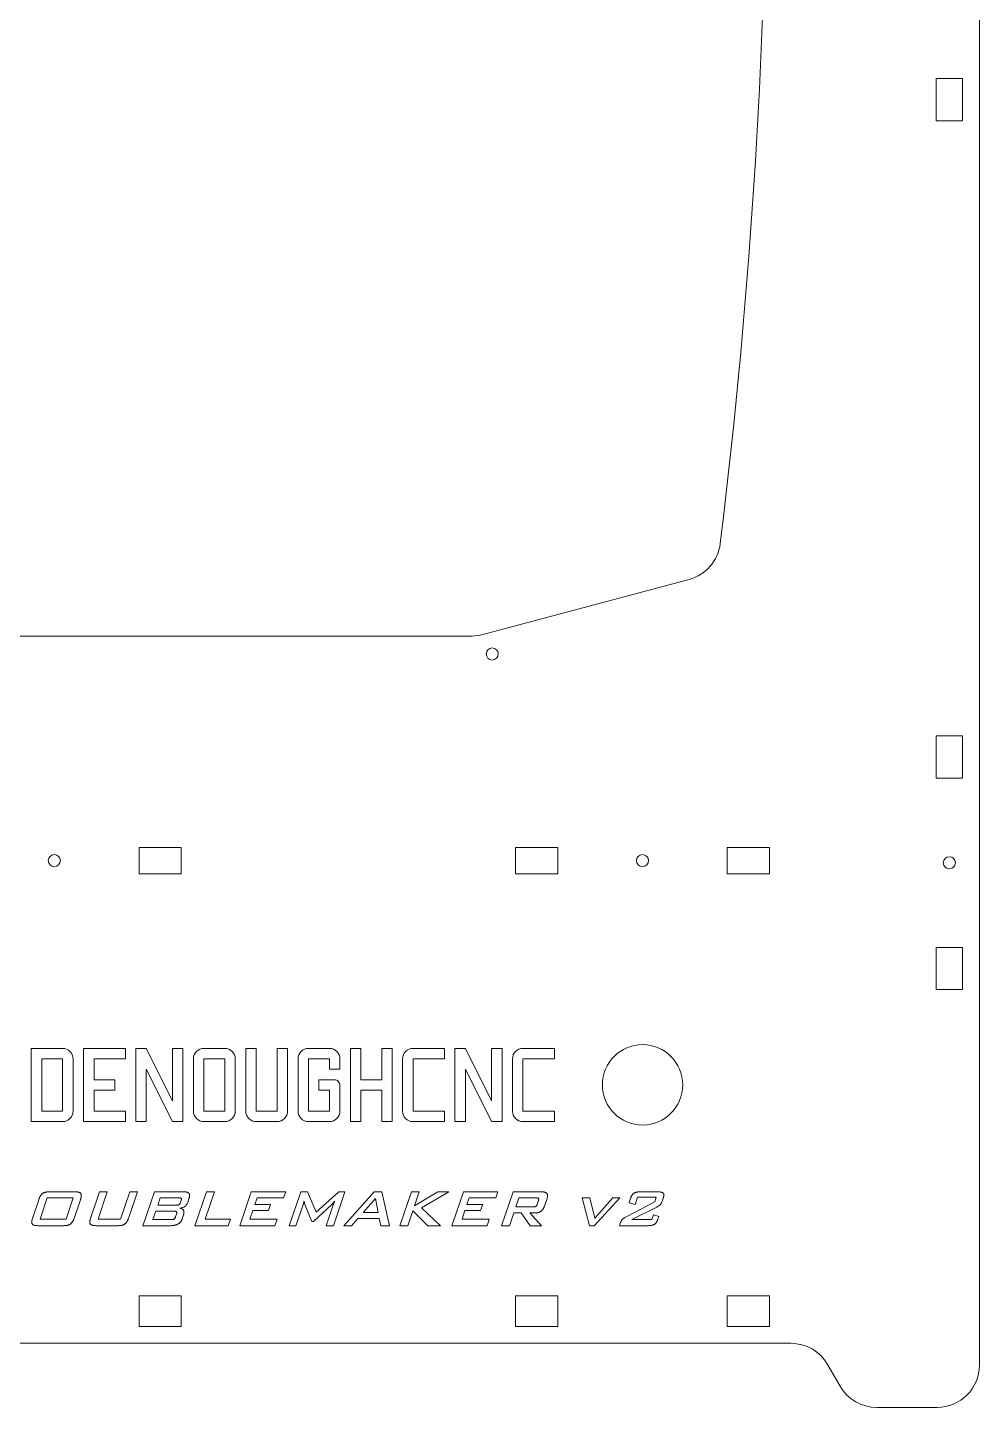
# Model space of a CAD drawing. Header units: millimetres. Extents: x -219 to 219, y 0 to 652.
# Drawn here: x -6.3 to 218.6, y 0 to 326.2 of the extents above; entities that cross this region are included whole.
import ezdxf

# ---------------------------------------------------------------- set-up
doc = ezdxf.new("R2010")
doc.units = ezdxf.units.MM

msp = doc.modelspace()

# ---------------------------------------------------------------- linework, layer by layer
at = {"color": 7, "linetype": 'Continuous', "lineweight": 15}
for p, q in [((218.55, 632.25), (218.55, 10)), ((208.35, 304.15), (208.35, 314.15)), ((208.35, 314.15), (214.55, 314.15)), ((214.55, 314.15), (214.55, 304.15)), ((214.55, 304.15), (208.35, 304.15)), ((101.27, 182.69), (149.99, 195.74)), ((-98.68, 182.35), (98.68, 182.35)), ((208.35, 148.75), (208.35, 158.75)), ((208.35, 158.75), (214.55, 158.75)), ((214.55, 158.75), (214.55, 148.75)), ((214.55, 148.75), (208.35, 148.75)), ((20, 126.15), (20, 132.35)), ((20, 132.35), (30, 132.35)), ((30, 132.35), (30, 126.15)), ((108.97, 126.15), (108.97, 132.35)), ((108.97, 132.35), (118.97, 132.35)), ((118.97, 132.35), (118.97, 126.15)), ((158.97, 126.15), (158.97, 132.35)), ((158.97, 132.35), (168.97, 132.35)), ((168.97, 132.35), (168.97, 126.15)), ((30, 126.15), (20, 126.15)), ((118.97, 126.15), (108.97, 126.15)), ((168.97, 126.15), (158.97, 126.15)), ((208.35, 98.75), (208.35, 108.75)), ((208.35, 108.75), (214.55, 108.75)), ((214.55, 108.75), (214.55, 98.75)), ((214.55, 98.75), (208.35, 98.75)), ((-5.46, 84.86), (-5.46, 67.56)), ((1.96, 84.86), (-5.46, 84.86)), ((6.9, 84.86), (6.9, 67.56)), ((16.79, 84.86), (6.9, 84.86)), ((16.79, 82.39), (16.79, 84.86)), ((19.26, 84.86), (19.26, 67.56)), ((21.73, 84.86), (19.26, 84.86)), ((27.91, 72.5), (21.73, 84.86)), ((27.91, 84.86), (27.91, 72.5)), ((30.38, 84.86), (27.91, 84.86)), ((30.38, 67.56), (30.38, 84.86)), ((40.27, 84.86), (35.32, 84.86)), ((45.21, 84.86), (45.21, 70.03)), ((47.68, 84.86), (45.21, 84.86)), ((47.68, 70.03), (47.68, 84.86)), ((52.63, 84.86), (52.63, 70.03)), ((55.1, 84.86), (52.63, 84.86)), ((55.1, 70.03), (55.1, 84.86)), ((64.98, 84.86), (60.04, 84.86)), ((69.93, 84.86), (69.93, 67.56)), ((72.4, 84.86), (69.93, 84.86)), ((72.4, 77.45), (72.4, 84.86)), ((77.34, 84.86), (77.34, 77.45)), ((79.81, 84.86), (77.34, 84.86)), ((79.81, 67.56), (79.81, 84.86)), ((92.17, 84.86), (84.76, 84.86)), ((92.17, 82.39), (92.17, 84.86)), ((94.64, 84.86), (94.64, 67.56)), ((97.12, 84.86), (94.64, 84.86)), ((103.3, 72.5), (97.12, 84.86)), ((103.3, 84.86), (103.3, 72.5)), ((105.77, 84.86), (103.3, 84.86)), ((105.77, 67.56), (105.77, 84.86)), ((118.13, 84.86), (110.71, 84.86)), ((118.13, 82.39), (118.13, 84.86)), ((-2.99, 82.39), (-2.99, 70.03)), ((1.96, 82.39), (-2.99, 82.39)), ((1.96, 70.03), (1.96, 82.39)), ((4.43, 70.03), (4.43, 82.39)), ((9.37, 82.39), (16.79, 82.39)), ((9.37, 77.45), (9.37, 82.39)), ((32.85, 82.39), (32.85, 70.03)), ((35.32, 82.39), (35.32, 70.03)), ((40.27, 82.39), (35.32, 82.39)), ((40.27, 70.03), (40.27, 82.39)), ((42.74, 70.03), (42.74, 82.39)), ((57.57, 82.39), (57.57, 70.03)), ((60.04, 82.39), (64.98, 82.39)), ((60.04, 70.03), (60.04, 82.39)), ((64.98, 82.39), (64.98, 79.92)), ((67.46, 79.92), (67.46, 82.39)), ((82.29, 82.39), (82.29, 70.03)), ((84.76, 82.39), (92.17, 82.39)), ((84.76, 70.03), (84.76, 82.39)), ((108.24, 82.39), (108.24, 70.03)), ((110.71, 82.39), (118.13, 82.39)), ((110.71, 70.03), (110.71, 82.39)), ((21.73, 79.92), (27.91, 67.56)), ((21.73, 67.56), (21.73, 79.92)), ((64.98, 79.92), (67.46, 79.92)), ((97.12, 79.92), (103.3, 67.56)), ((97.12, 67.56), (97.12, 79.92)), ((14.31, 77.45), (9.37, 77.45)), ((14.31, 74.98), (14.31, 77.45)), ((62.51, 77.45), (62.51, 74.98)), ((66.22, 77.45), (62.51, 77.45)), ((67.46, 70.03), (67.46, 76.21)), ((77.34, 77.45), (72.4, 77.45)), ((9.37, 74.98), (14.31, 74.98)), ((9.37, 70.03), (9.37, 74.98)), ((62.51, 74.98), (64.98, 74.98)), ((64.98, 74.98), (64.98, 70.03)), ((72.4, 74.98), (77.34, 74.98)), ((72.4, 67.56), (72.4, 74.98)), ((77.34, 74.98), (77.34, 67.56)), ((-2.99, 70.03), (1.96, 70.03)), ((16.79, 70.03), (9.37, 70.03)), ((16.79, 67.56), (16.79, 70.03)), ((35.32, 70.03), (40.27, 70.03)), ((52.63, 70.03), (47.68, 70.03)), ((64.98, 70.03), (60.04, 70.03)), ((92.17, 70.03), (84.76, 70.03)), ((92.17, 67.56), (92.17, 70.03)), ((118.13, 70.03), (110.71, 70.03)), ((118.13, 67.56), (118.13, 70.03)), ((-5.46, 67.56), (1.96, 67.56)), ((6.9, 67.56), (16.79, 67.56)), ((19.26, 67.56), (21.73, 67.56)), ((27.91, 67.56), (30.38, 67.56)), ((35.32, 67.56), (40.27, 67.56)), ((47.68, 67.56), (52.63, 67.56)), ((60.04, 67.56), (64.98, 67.56)), ((69.93, 67.56), (72.4, 67.56)), ((77.34, 67.56), (79.81, 67.56)), ((84.76, 67.56), (92.17, 67.56)), ((94.64, 67.56), (97.12, 67.56)), ((103.3, 67.56), (105.77, 67.56)), ((110.71, 67.56), (118.13, 67.56)), ((-5.11, 44.91), (-3.7, 49.07)), ((-1.69, 49.53), (-3.39, 44.53)), ((4.46, 49.53), (-1.69, 49.53)), ((-1.08, 50.96), (4.81, 50.96)), ((2.76, 44.53), (4.46, 49.53)), ((6.16, 49.07), (4.74, 44.91)), ((8.6, 44.91), (10.66, 50.96)), ((12.51, 50.96), (10.33, 44.53)), ((10.66, 50.96), (12.51, 50.96)), ((15.61, 44.53), (17.8, 50.96)), ((19.66, 50.96), (17.6, 44.91)), ((17.8, 50.96), (19.66, 50.96)), ((20.94, 42.96), (23.66, 50.96)), ((23.66, 50.96), (30.58, 50.96)), ((25.03, 49.53), (24.45, 47.81)), ((29.31, 49.53), (25.03, 49.53)), ((29.76, 48.33), (30, 49.01)), ((31.81, 49.3), (31.51, 48.43)), ((33.22, 42.96), (35.94, 50.96)), ((37.8, 50.96), (35.61, 44.53)), ((35.94, 50.96), (37.8, 50.96)), ((43.79, 42.96), (46.51, 50.96)), ((46.51, 50.96), (54.66, 50.96)), ((47.89, 49.53), (47.35, 47.96)), ((54.17, 49.53), (47.89, 49.53)), ((54.66, 50.96), (54.17, 49.53)), ((55.51, 42.96), (58.23, 50.96)), ((58.23, 50.96), (59.8, 50.96)), ((59.8, 50.96), (61.89, 46.15)), ((61.89, 46.15), (67.18, 50.96)), ((68.66, 50.96), (65.94, 42.96)), ((67.18, 50.96), (68.66, 50.96)), ((68.37, 42.96), (75.59, 50.96)), ((75.89, 49.39), (73, 46.1)), ((75.59, 50.96), (77.37, 50.96)), ((76.49, 46.1), (75.89, 49.39)), ((77.37, 50.96), (79.22, 42.96)), ((81.65, 42.96), (84.37, 50.96)), ((84.37, 50.96), (86.23, 50.96)), ((86.23, 50.96), (85.09, 47.62)), ((85.09, 47.62), (90.58, 50.96)), ((93.23, 50.96), (86.75, 47.19)), ((90.58, 50.96), (93.23, 50.96)), ((93.94, 42.96), (96.66, 50.96)), ((96.66, 50.96), (104.8, 50.96)), ((98.03, 49.53), (97.49, 47.96)), ((104.31, 49.53), (98.03, 49.53)), ((104.8, 50.96), (104.31, 49.53)), ((105.65, 42.96), (108.37, 50.96)), ((108.37, 50.96), (115.07, 50.96)), ((109.74, 49.53), (109.01, 47.39)), ((113.79, 49.53), (109.74, 49.53)), ((116.4, 49.37), (115.79, 47.56)), ((126.47, 42.96), (124.74, 49.53)), ((124.74, 49.53), (126.55, 49.53)), ((126.55, 49.53), (127.71, 44.76)), ((133.6, 49.53), (127.57, 42.96)), ((127.71, 44.76), (131.94, 49.53)), ((131.94, 49.53), (133.6, 49.53)), ((135.78, 48.38), (136.15, 49.46)), ((137.79, 49.67), (137.21, 47.96)), ((142.22, 49.67), (137.79, 49.67)), ((138.46, 50.96), (142.46, 50.96)), ((141.85, 48.6), (142.22, 49.67)), ((143.86, 49.46), (143.68, 48.92)), ((23.96, 46.39), (23.28, 44.39)), ((28.24, 46.39), (23.96, 46.39)), ((24.45, 47.81), (28.73, 47.81)), ((28.66, 45.09), (28.87, 45.69)), ((46.87, 46.53), (46.19, 44.53)), ((50.58, 46.53), (46.87, 46.53)), ((47.35, 47.96), (51.06, 47.96)), ((51.06, 47.96), (50.58, 46.53)), ((58.77, 47.92), (57.08, 42.96)), ((60.83, 43.96), (59.2, 47.95)), ((65.52, 47.93), (61.19, 43.96)), ((64.22, 42.96), (65.91, 47.92)), ((73, 46.1), (76.49, 46.1)), ((84.71, 46.48), (83.51, 42.96)), ((88.26, 42.96), (84.71, 46.48)), ((86.75, 47.19), (91.22, 42.96)), ((97.01, 46.53), (96.33, 44.53)), ((100.72, 46.53), (97.01, 46.53)), ((97.49, 47.96), (101.21, 47.96)), ((101.21, 47.96), (100.72, 46.53)), ((108.53, 45.96), (107.51, 42.96)), ((110.27, 45.96), (108.53, 45.96)), ((109.01, 47.39), (113.06, 47.39)), ((112.43, 42.96), (110.27, 45.96)), ((113.37, 45.96), (112.36, 45.96)), ((112.36, 45.96), (115.06, 42.96)), ((114.08, 48), (114.39, 48.92)), ((135.27, 45.11), (141.85, 48.6)), ((137.21, 47.96), (135.78, 48.38)), ((142.16, 47.24), (136.43, 44.39)), ((2.09, 42.96), (-3.8, 42.96)), ((-3.39, 44.53), (2.76, 44.53)), ((14.95, 42.96), (9.92, 42.96)), ((10.33, 44.53), (15.61, 44.53)), ((27.36, 42.96), (20.94, 42.96)), ((23.28, 44.39), (27.56, 44.39)), ((30.52, 45.52), (30.18, 44.51)), ((41.08, 42.96), (33.22, 42.96)), ((35.61, 44.53), (41.61, 44.53)), ((41.61, 44.53), (41.08, 42.96)), ((52.08, 42.96), (43.79, 42.96)), ((46.19, 44.53), (52.61, 44.53)), ((52.61, 44.53), (52.08, 42.96)), ((57.08, 42.96), (55.51, 42.96)), ((61.19, 43.96), (60.83, 43.96)), ((65.94, 42.96), (64.22, 42.96)), ((70.21, 42.96), (68.37, 42.96)), ((71.72, 44.67), (70.21, 42.96)), ((76.77, 44.67), (71.72, 44.67)), ((77.14, 42.96), (76.77, 44.67)), ((79.22, 42.96), (77.14, 42.96)), ((83.51, 42.96), (81.65, 42.96)), ((91.22, 42.96), (88.26, 42.96)), ((102.22, 42.96), (93.94, 42.96)), ((96.33, 44.53), (102.76, 44.53)), ((102.76, 44.53), (102.22, 42.96)), ((107.51, 42.96), (105.65, 42.96)), ((115.06, 42.96), (112.43, 42.96)), ((127.57, 42.96), (126.47, 42.96)), ((133.51, 42.96), (133.75, 43.68)), ((140.18, 42.96), (133.51, 42.96)), ((136.43, 44.39), (141.14, 44.39)), ((141.14, 44.39), (141.53, 45.53)), ((141.53, 45.53), (142.82, 45.13)), ((142.82, 45.13), (142.61, 44.51)), ((20, 19.15), (20, 26.35)), ((20, 26.35), (30, 26.35)), ((30, 26.35), (30, 19.15)), ((108.97, 19.15), (108.97, 26.35)), ((108.97, 26.35), (118.97, 26.35)), ((118.97, 26.35), (118.97, 19.15)), ((158.97, 19.15), (158.97, 26.35)), ((158.97, 26.35), (168.97, 26.35)), ((168.97, 26.35), (168.97, 19.15)), ((30, 19.15), (20, 19.15)), ((118.97, 19.15), (108.97, 19.15)), ((168.97, 19.15), (158.97, 19.15)), ((-174.03, 15.15), (174.03, 15.15)), ((185.66, 5), (182.69, 10.15)), ((208.55, 0), (194.32, 0))]:
    msp.add_line(p, q, dxfattribs=at)
for centre, radius in [((103.45, 178.1), 1.42), ((0, 129.25), 1.43), ((138.97, 129.25), 1.43), ((211.45, 128.75), 1.43), ((138.97, 76.25), 9.5)]:
    msp.add_circle(centre, radius, dxfattribs=at)
for centre, radius, start, end in [((-1331.55, 386.52), 1500, 353.01824, 6.90107), ((147.4, 205.4), 10, 285, 353.0182), ((98.68, 192.35), 10, 270, 285), ((174.03, 5.15), 10, 30, 90), ((208.55, 10), 10, 270, 0), ((194.32, 10), 10, 210, 270)]:
    msp.add_arc(centre, radius, start, end, dxfattribs=at)
for points in [[(3.69, 84.13), (3.22, 84.62), (2.64, 84.86), (1.96, 84.86)], [(35.32, 84.86), (34.63, 84.86), (34.04, 84.62), (33.57, 84.13)], [(42.01, 84.13), (41.53, 84.62), (40.95, 84.86), (40.27, 84.86)], [(60.04, 84.86), (59.35, 84.86), (58.76, 84.62), (58.28, 84.13)], [(66.72, 84.13), (66.25, 84.62), (65.67, 84.86), (64.98, 84.86)], [(84.76, 84.86), (84.06, 84.86), (83.48, 84.62), (83, 84.13)], [(110.71, 84.86), (110.01, 84.86), (109.43, 84.62), (108.95, 84.13)], [(4.43, 82.39), (4.43, 83.07), (4.18, 83.65), (3.69, 84.13)], [(33.57, 84.13), (33.09, 83.65), (32.85, 83.07), (32.85, 82.39)], [(42.74, 82.39), (42.74, 83.07), (42.49, 83.65), (42.01, 84.13)], [(58.28, 84.13), (57.81, 83.65), (57.57, 83.07), (57.57, 82.39)], [(67.46, 82.39), (67.46, 83.07), (67.21, 83.65), (66.72, 84.13)], [(83, 84.13), (82.52, 83.65), (82.29, 83.07), (82.29, 82.39)], [(108.95, 84.13), (108.48, 83.65), (108.24, 83.07), (108.24, 82.39)], [(67.09, 77.08), (66.84, 77.32), (66.55, 77.45), (66.22, 77.45)], [(67.46, 76.21), (67.46, 76.55), (67.33, 76.84), (67.09, 77.08)], [(3.69, 68.28), (4.18, 68.75), (4.43, 69.34), (4.43, 70.03)], [(32.85, 70.03), (32.85, 69.34), (33.09, 68.75), (33.57, 68.28)], [(42.01, 68.28), (42.49, 68.75), (42.74, 69.34), (42.74, 70.03)], [(45.21, 70.03), (45.21, 69.34), (45.45, 68.75), (45.93, 68.28)], [(54.36, 68.28), (54.85, 68.75), (55.1, 69.34), (55.1, 70.03)], [(57.57, 70.03), (57.57, 69.34), (57.81, 68.75), (58.28, 68.28)], [(66.72, 68.28), (67.21, 68.75), (67.46, 69.34), (67.46, 70.03)], [(82.29, 70.03), (82.29, 69.34), (82.52, 68.75), (83, 68.28)], [(108.24, 70.03), (108.24, 69.34), (108.48, 68.75), (108.95, 68.28)], [(1.96, 67.56), (2.64, 67.56), (3.22, 67.8), (3.69, 68.28)], [(33.57, 68.28), (34.04, 67.8), (34.63, 67.56), (35.32, 67.56)], [(40.27, 67.56), (40.95, 67.56), (41.53, 67.8), (42.01, 68.28)], [(45.93, 68.28), (46.4, 67.8), (46.99, 67.56), (47.68, 67.56)], [(52.63, 67.56), (53.31, 67.56), (53.89, 67.8), (54.36, 68.28)], [(58.28, 68.28), (58.76, 67.8), (59.35, 67.56), (60.04, 67.56)], [(64.98, 67.56), (65.67, 67.56), (66.25, 67.8), (66.72, 68.28)], [(83, 68.28), (83.48, 67.8), (84.06, 67.56), (84.76, 67.56)], [(108.95, 68.28), (109.43, 67.8), (110.01, 67.56), (110.71, 67.56)]]:
    msp.add_open_spline(points, degree=3, dxfattribs=at)
for points, knots in [([(-3.7, 49.07), (-3.67, 49.16), (-3.61, 49.33), (-3.51, 49.57), (-3.4, 49.79), (-3.29, 49.98), (-3.18, 50.16), (-3.05, 50.31), (-2.93, 50.45), (-2.79, 50.56), (-2.64, 50.66), (-2.47, 50.74), (-2.29, 50.81), (-2.08, 50.86), (-1.86, 50.91), (-1.62, 50.94), (-1.36, 50.95), (-1.17, 50.96), (-1.08, 50.96)], [0, 0, 0, 0, 0.0782211, 0.1512619, 0.2193626, 0.2830498, 0.3425623, 0.3972013, 0.4488222, 0.4979675, 0.5466637, 0.5984453, 0.6541963, 0.7135788, 0.7777491, 0.8468999, 0.9206931, 1, 1, 1, 1]), ([(4.81, 50.96), (4.9, 50.96), (5.08, 50.95), (5.33, 50.94), (5.55, 50.91), (5.75, 50.86), (5.92, 50.81), (6.06, 50.74), (6.17, 50.66), (6.26, 50.56), (6.31, 50.44), (6.36, 50.31), (6.37, 50.16), (6.37, 49.98), (6.34, 49.78), (6.3, 49.56), (6.24, 49.33), (6.19, 49.16), (6.16, 49.07)], [0, 0, 0, 0, 0.0900889, 0.1716429, 0.2449823, 0.3098195, 0.3665508, 0.4168973, 0.4610591, 0.501713, 0.542645, 0.5874472, 0.637177, 0.6945601, 0.7588868, 0.8305416, 0.9108737, 1, 1, 1, 1]), ([(30, 49.01), (30.01, 49.05), (30.03, 49.13), (30.03, 49.25), (30.01, 49.34), (29.94, 49.42), (29.84, 49.47), (29.7, 49.51), (29.52, 49.53), (29.38, 49.53), (29.31, 49.53)], [0, 0, 0, 0, 0.123211, 0.224419, 0.310657, 0.394208, 0.4941, 0.624867, 0.793404, 1, 1, 1, 1]), ([(30.58, 50.96), (30.66, 50.96), (30.8, 50.95), (31.01, 50.94), (31.19, 50.91), (31.36, 50.86), (31.5, 50.81), (31.63, 50.74), (31.73, 50.66), (31.82, 50.57), (31.88, 50.46), (31.93, 50.33), (31.95, 50.2), (31.96, 50.05), (31.95, 49.88), (31.92, 49.7), (31.87, 49.5), (31.83, 49.37), (31.81, 49.3)], [0, 0, 0, 0, 0.085325, 0.163305, 0.234383, 0.298898, 0.356918, 0.410231, 0.459556, 0.506191, 0.553116, 0.602041, 0.653711, 0.710388, 0.773018, 0.842163, 0.917739, 1, 1, 1, 1]), ([(114.39, 48.92), (114.41, 48.98), (114.44, 49.07), (114.45, 49.2), (114.44, 49.31), (114.39, 49.4), (114.29, 49.46), (114.16, 49.5), (113.99, 49.52), (113.86, 49.53), (113.79, 49.53)], [0, 0, 0, 0, 0.1437792, 0.2627341, 0.3565345, 0.4402635, 0.5339132, 0.6527153, 0.8089775, 1, 1, 1, 1]), ([(115.07, 50.96), (115.15, 50.96), (115.3, 50.95), (115.51, 50.94), (115.71, 50.91), (115.88, 50.87), (116.04, 50.81), (116.17, 50.75), (116.28, 50.67), (116.37, 50.58), (116.44, 50.48), (116.5, 50.36), (116.53, 50.23), (116.54, 50.09), (116.53, 49.93), (116.51, 49.75), (116.47, 49.56), (116.42, 49.44), (116.4, 49.37)], [0, 0, 0, 0, 0.089033, 0.169915, 0.243771, 0.310981, 0.371525, 0.426722, 0.476797, 0.524292, 0.570171, 0.617911, 0.668006, 0.722812, 0.782447, 0.847753, 0.920061, 1, 1, 1, 1]), ([(136.15, 49.46), (136.17, 49.53), (136.22, 49.66), (136.3, 49.85), (136.39, 50.03), (136.48, 50.18), (136.58, 50.32), (136.69, 50.45), (136.8, 50.55), (136.91, 50.64), (137.04, 50.72), (137.19, 50.78), (137.36, 50.84), (137.54, 50.88), (137.75, 50.92), (137.97, 50.94), (138.21, 50.96), (138.38, 50.96), (138.46, 50.96)], [0, 0, 0, 0, 0.072926, 0.1412, 0.204767, 0.264888, 0.320879, 0.374161, 0.424165, 0.472036, 0.520915, 0.574008, 0.631302, 0.694179, 0.762226, 0.835585, 0.914556, 1, 1, 1, 1]), ([(142.46, 50.96), (142.55, 50.96), (142.72, 50.96), (142.96, 50.94), (143.18, 50.92), (143.37, 50.88), (143.53, 50.84), (143.67, 50.79), (143.78, 50.72), (143.87, 50.64), (143.94, 50.55), (143.98, 50.44), (144.01, 50.32), (144.01, 50.18), (144, 50.02), (143.97, 49.85), (143.93, 49.66), (143.88, 49.53), (143.86, 49.46)], [0, 0, 0, 0, 0.099717, 0.188896, 0.269336, 0.340606, 0.402975, 0.457757, 0.504674, 0.54669, 0.586251, 0.628023, 0.674409, 0.725604, 0.78343, 0.847776, 0.919729, 1, 1, 1, 1]), ([(28.87, 45.69), (28.88, 45.75), (28.92, 45.86), (28.94, 46.01), (28.93, 46.14), (28.88, 46.24), (28.78, 46.31), (28.64, 46.36), (28.46, 46.38), (28.32, 46.39), (28.24, 46.39)], [0, 0, 0, 0, 0.152324, 0.276582, 0.375184, 0.458783, 0.548078, 0.664055, 0.812935, 1, 1, 1, 1]), ([(28.73, 47.81), (28.8, 47.82), (28.95, 47.82), (29.14, 47.84), (29.31, 47.87), (29.44, 47.92), (29.55, 48), (29.64, 48.09), (29.71, 48.2), (29.75, 48.29), (29.76, 48.33)], [0, 0, 0, 0, 0.181227, 0.338518, 0.469507, 0.580316, 0.680308, 0.780772, 0.886199, 1, 1, 1, 1]), ([(31.51, 48.43), (31.48, 48.33), (31.41, 48.15), (31.25, 47.91), (31.06, 47.69), (30.84, 47.51), (30.58, 47.35), (30.3, 47.23), (29.98, 47.14), (29.76, 47.11), (29.64, 47.09)], [0, 0, 0, 0, 0.120661, 0.237936, 0.354551, 0.473971, 0.59642, 0.723596, 0.857391, 1, 1, 1, 1]), ([(29.64, 47.09), (29.7, 47.08), (29.8, 47.07), (29.94, 47.03), (30.07, 46.98), (30.18, 46.92), (30.29, 46.85), (30.38, 46.77), (30.46, 46.69), (30.52, 46.59), (30.57, 46.48), (30.61, 46.37), (30.63, 46.24), (30.63, 46.11), (30.63, 45.97), (30.61, 45.83), (30.57, 45.67), (30.54, 45.57), (30.52, 45.52)], [0, 0, 0, 0, 0.072947, 0.141744, 0.204853, 0.265254, 0.322884, 0.378104, 0.432545, 0.486729, 0.541586, 0.597117, 0.655195, 0.715533, 0.780021, 0.848196, 0.921783, 1, 1, 1, 1]), ([(59, 48.76), (58.99, 48.68), (58.95, 48.53), (58.89, 48.31), (58.83, 48.11), (58.79, 47.98), (58.77, 47.92)], [0, 0, 0, 0, 0.278389, 0.532077, 0.769306, 1, 1, 1, 1]), ([(59.2, 47.95), (59.18, 48.02), (59.12, 48.16), (59.06, 48.37), (59.02, 48.57), (59.01, 48.7), (59, 48.76)], [0, 0, 0, 0, 0.27666, 0.531567, 0.772461, 1, 1, 1, 1]), ([(66.27, 48.77), (66.22, 48.72), (66.15, 48.62), (66.03, 48.49), (65.93, 48.37), (65.81, 48.23), (65.67, 48.08), (65.56, 47.98), (65.52, 47.93)], [0, 0, 0, 0, 0.170539, 0.328371, 0.470478, 0.5984, 0.817528, 1, 1, 1, 1]), ([(65.91, 47.92), (65.93, 47.97), (65.97, 48.09), (66.05, 48.29), (66.15, 48.52), (66.23, 48.68), (66.27, 48.77)], [0, 0, 0, 0, 0.188291, 0.420543, 0.694677, 1, 1, 1, 1]), ([(113.06, 47.39), (113.13, 47.39), (113.27, 47.39), (113.46, 47.41), (113.61, 47.46), (113.74, 47.51), (113.85, 47.6), (113.94, 47.71), (114.02, 47.84), (114.06, 47.94), (114.08, 48)], [0, 0, 0, 0, 0.168399, 0.313851, 0.436728, 0.542734, 0.643023, 0.751407, 0.868322, 1, 1, 1, 1]), ([(115.79, 47.56), (115.76, 47.49), (115.72, 47.36), (115.63, 47.17), (115.54, 47), (115.43, 46.84), (115.32, 46.69), (115.2, 46.56), (115.07, 46.44), (114.93, 46.34), (114.78, 46.25), (114.62, 46.17), (114.44, 46.1), (114.25, 46.05), (114.05, 46.01), (113.83, 45.98), (113.61, 45.96), (113.45, 45.96), (113.37, 45.96)], [0, 0, 0, 0, 0.06891, 0.1343095, 0.1971508, 0.2571617, 0.3153334, 0.37255, 0.4282831, 0.4830463, 0.5383989, 0.5958262, 0.6548565, 0.7168269, 0.7827705, 0.8514903, 0.9233598, 1, 1, 1, 1]), ([(143.68, 48.92), (143.65, 48.83), (143.58, 48.65), (143.46, 48.4), (143.34, 48.18), (143.2, 47.99), (143.02, 47.82), (142.79, 47.64), (142.5, 47.44), (142.28, 47.31), (142.16, 47.24)], [0, 0, 0, 0, 0.129195, 0.246138, 0.351693, 0.446528, 0.54772, 0.672732, 0.823293, 1, 1, 1, 1]), ([(-3.8, 42.96), (-3.89, 42.96), (-4.07, 42.96), (-4.32, 42.98), (-4.54, 43.01), (-4.73, 43.06), (-4.9, 43.11), (-5.04, 43.18), (-5.15, 43.27), (-5.24, 43.37), (-5.29, 43.49), (-5.33, 43.62), (-5.34, 43.78), (-5.34, 43.97), (-5.31, 44.17), (-5.27, 44.4), (-5.2, 44.65), (-5.14, 44.82), (-5.11, 44.91)], [0, 0, 0, 0, 0.0885143, 0.1679856, 0.2393366, 0.3030405, 0.3590128, 0.4081695, 0.4519858, 0.4920056, 0.5325375, 0.5777269, 0.6286393, 0.6871732, 0.752585, 0.8267599, 0.9088134, 1, 1, 1, 1]), ([(4.74, 44.91), (4.71, 44.82), (4.65, 44.64), (4.54, 44.4), (4.44, 44.17), (4.32, 43.96), (4.2, 43.78), (4.08, 43.62), (3.95, 43.48), (3.81, 43.37), (3.66, 43.27), (3.49, 43.19), (3.31, 43.11), (3.1, 43.06), (2.88, 43.01), (2.63, 42.98), (2.37, 42.96), (2.19, 42.96), (2.09, 42.96)], [0, 0, 0, 0, 0.079953, 0.154264, 0.22376, 0.288069, 0.348597, 0.404344, 0.456235, 0.50478, 0.553342, 0.604346, 0.659185, 0.718123, 0.781597, 0.849345, 0.922301, 1, 1, 1, 1]), ([(9.92, 42.96), (9.82, 42.96), (9.65, 42.96), (9.4, 42.98), (9.18, 43.01), (8.99, 43.06), (8.82, 43.11), (8.68, 43.18), (8.57, 43.27), (8.48, 43.37), (8.43, 43.49), (8.39, 43.62), (8.37, 43.78), (8.38, 43.97), (8.4, 44.17), (8.45, 44.4), (8.52, 44.65), (8.57, 44.82), (8.6, 44.91)], [0, 0, 0, 0, 0.087925, 0.167509, 0.238254, 0.301352, 0.357404, 0.40663, 0.450509, 0.491048, 0.531956, 0.57721, 0.628195, 0.686812, 0.752234, 0.826514, 0.908684, 1, 1, 1, 1]), ([(17.6, 44.91), (17.57, 44.82), (17.51, 44.64), (17.4, 44.4), (17.3, 44.17), (17.18, 43.96), (17.06, 43.78), (16.94, 43.62), (16.81, 43.48), (16.67, 43.37), (16.52, 43.27), (16.35, 43.19), (16.17, 43.11), (15.96, 43.06), (15.74, 43.01), (15.49, 42.98), (15.23, 42.96), (15.05, 42.96), (14.95, 42.96)], [0, 0, 0, 0, 0.08, 0.154355, 0.223892, 0.28824, 0.348804, 0.404584, 0.456505, 0.50508, 0.55367, 0.604705, 0.659576, 0.717956, 0.781467, 0.849256, 0.922255, 1, 1, 1, 1]), ([(30.18, 44.51), (30.16, 44.45), (30.11, 44.32), (30.02, 44.14), (29.92, 43.98), (29.81, 43.82), (29.68, 43.68), (29.54, 43.55), (29.38, 43.44), (29.21, 43.34), (29.03, 43.25), (28.83, 43.17), (28.62, 43.1), (28.4, 43.05), (28.16, 43.01), (27.9, 42.98), (27.64, 42.96), (27.45, 42.96), (27.36, 42.96)], [0, 0, 0, 0, 0.059209, 0.116416, 0.172085, 0.226721, 0.281331, 0.336848, 0.391999, 0.448553, 0.50662, 0.567494, 0.631339, 0.697442, 0.767928, 0.841041, 0.918345, 1, 1, 1, 1]), ([(27.56, 44.39), (27.64, 44.39), (27.79, 44.39), (27.99, 44.42), (28.16, 44.46), (28.3, 44.54), (28.41, 44.64), (28.51, 44.76), (28.6, 44.92), (28.64, 45.03), (28.66, 45.09)], [0, 0, 0, 0, 0.16538, 0.307385, 0.428814, 0.532724, 0.633342, 0.742188, 0.863636, 1, 1, 1, 1]), ([(133.75, 43.68), (133.79, 43.76), (133.84, 43.92), (133.96, 44.14), (134.09, 44.32), (134.25, 44.49), (134.45, 44.64), (134.68, 44.79), (134.96, 44.95), (135.16, 45.06), (135.27, 45.11)], [0, 0, 0, 0, 0.122768, 0.235415, 0.341543, 0.442671, 0.551916, 0.681248, 0.830356, 1, 1, 1, 1]), ([(142.61, 44.51), (142.58, 44.44), (142.54, 44.3), (142.45, 44.1), (142.36, 43.92), (142.26, 43.76), (142.16, 43.62), (142.05, 43.49), (141.93, 43.38), (141.8, 43.28), (141.67, 43.21), (141.51, 43.14), (141.33, 43.08), (141.14, 43.04), (140.93, 43), (140.69, 42.98), (140.44, 42.96), (140.27, 42.96), (140.18, 42.96)], [0, 0, 0, 0, 0.071958, 0.139743, 0.203676, 0.262734, 0.319221, 0.371623, 0.421939, 0.470249, 0.519776, 0.572761, 0.630443, 0.692785, 0.761323, 0.835048, 0.914778, 1, 1, 1, 1])]:
    msp.add_open_spline(points, degree=3, knots=knots, dxfattribs=at)

doc.saveas('drawing.dxf')
